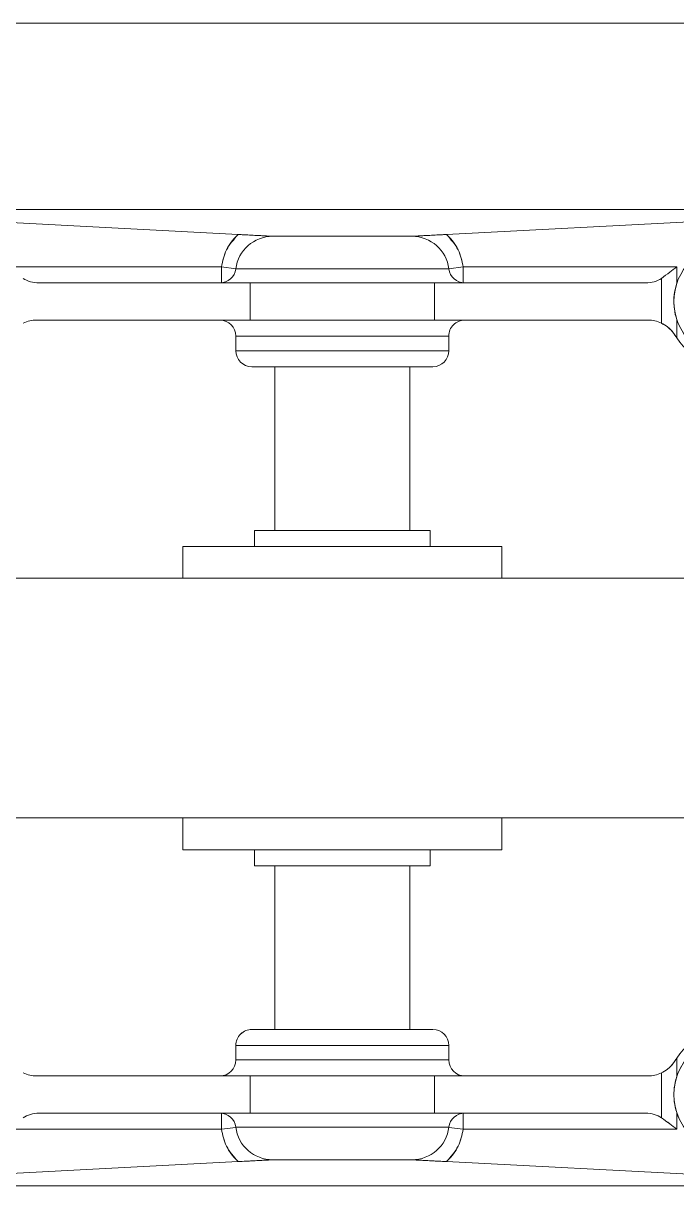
# Model space of a CAD drawing. Header units: inches. Extents: x -1851 to 6314, y -1304 to 4687.
# Drawn here: x -1808.61 to -1802.98, y 2500.35 to 2510.35 of the extents above; entities that cross this region are included whole.
import ezdxf

# ---------------------------------------------------------------- set-up
doc = ezdxf.new("R2010")
doc.units = ezdxf.units.IN
doc.header["$MEASUREMENT"] = 0
doc.layers.add('E-ARRY-TABL', color=9, linetype='Continuous')

# ---------------------------------------------------------------- blocks, each defined once
blk = doc.blocks.new('2.2.1_8 Mid Plan View')
at = {"color": 7, "linetype": 'Continuous', "lineweight": 15}
for p, q in [((26.705, -3.73684), (26.705, 2.68042)), ((27.3067, 2.68042), (27.3067, -3.73684)), ((27.42153, 2.56559), (27.42153, -3.62201)), ((27.29133, -0.46404), (27.3067, -0.17084)), ((26.71988, -0.46404), (26.705, -0.18001)), ((26.93179, -0.29035), (26.93179, -0.42979)), ((27.07942, -0.42979), (27.07942, -0.29035)), ((26.73986, -0.45363), (26.73986, -0.32202)), ((26.78367, -0.32202), (26.78211, -0.32303)), ((27.22911, -0.32303), (27.22754, -0.32202)), ((27.27135, -0.32202), (27.27135, -0.45363)), ((26.77453, -0.33148), (26.74694, -0.33148)), ((27.26428, -0.33148), (27.23668, -0.33148)), ((26.7497, -0.47148), (26.7497, -0.34118)), ((26.77267, -0.33983), (26.77267, -0.47148)), ((27.23854, -0.47148), (27.23854, -0.33983)), ((27.26151, -0.34118), (27.26151, -0.47148)), ((26.9121, -0.62663), (26.9121, -0.42979)), ((26.9121, -0.42979), (26.93179, -0.42979)), ((26.93179, -0.62663), (26.93179, -0.42979)), ((27.07942, -0.62663), (27.07942, -0.42979)), ((27.07942, -0.42979), (27.09911, -0.42979)), ((27.09911, -0.62663), (27.09911, -0.42979)), ((26.79153, -0.46259), (26.78251, -0.46259)), ((27.2287, -0.46259), (27.21968, -0.46259)), ((26.7497, -0.47148), (26.77267, -0.47148)), ((26.7497, -0.58494), (26.7497, -0.47148)), ((26.77267, -0.47148), (26.77267, -0.58494)), ((26.80138, -0.47244), (26.80138, -0.58398)), ((27.20984, -0.58398), (27.20984, -0.47244)), ((27.23854, -0.58494), (27.23854, -0.47148)), ((27.26151, -0.47148), (27.23854, -0.47148)), ((27.26151, -0.47148), (27.26151, -0.58494)), ((26.9121, -0.47408), (26.90226, -0.47408)), ((26.90226, -0.58234), (26.90226, -0.47408)), ((27.10895, -0.47408), (27.09911, -0.47408)), ((27.10895, -0.58234), (27.10895, -0.47408)), ((26.721, -0.48573), (26.72097, -0.48487)), ((26.721, -0.57112), (26.721, -0.4853)), ((26.90226, -0.48654), (26.80138, -0.48654)), ((27.20984, -0.48654), (27.10895, -0.48654)), ((27.29022, -0.4853), (27.29022, -0.57112)), ((26.80138, -0.56988), (26.90226, -0.56988)), ((27.10895, -0.56988), (27.20984, -0.56988)), ((27.29022, -0.57069), (27.29024, -0.57155)), ((26.7497, -0.58494), (26.77267, -0.58494)), ((26.7497, -0.71524), (26.7497, -0.58494)), ((26.77267, -0.58494), (26.77267, -0.71659)), ((26.90226, -0.58234), (26.9121, -0.58234)), ((27.09911, -0.58234), (27.10895, -0.58234)), ((27.26151, -0.58494), (27.23854, -0.58494)), ((27.23854, -0.71659), (27.23854, -0.58494)), ((27.26151, -0.58494), (27.26151, -0.71524)), ((26.71988, -0.59238), (26.705, -0.87641)), ((26.78251, -0.59383), (26.79153, -0.59383)), ((27.21968, -0.59383), (27.2287, -0.59383)), ((27.29133, -0.59238), (27.3067, -0.88558)), ((26.73986, -0.7344), (26.73986, -0.60279)), ((27.27135, -0.60279), (27.27135, -0.7344)), ((26.9121, -0.62663), (26.93179, -0.62663)), ((26.93179, -0.62663), (26.93179, -0.76607)), ((27.07942, -0.76607), (27.07942, -0.62663)), ((27.07942, -0.62663), (27.09911, -0.62663))]:
    blk.add_line(p, q, dxfattribs=at)
at = {"color": 8, "linetype": 'Continuous', "lineweight": 15}
for p, q in [((26.73986, -0.32202), (26.75011, -0.32202)), ((26.77226, -0.32202), (26.78367, -0.32202)), ((27.22754, -0.32202), (27.23895, -0.32202)), ((27.2611, -0.32202), (27.27135, -0.32202)), ((26.741, -0.46253), (26.73986, -0.45363)), ((26.74966, -0.45363), (26.73986, -0.45363)), ((27.27135, -0.45363), (27.26155, -0.45363)), ((27.27135, -0.45363), (27.27022, -0.46253)), ((26.74109, -0.46252), (26.74109, -0.5939)), ((26.78251, -0.46259), (26.78251, -0.59383)), ((26.79153, -0.59383), (26.79153, -0.46259)), ((27.21968, -0.46259), (27.21968, -0.59383)), ((27.2287, -0.59383), (27.2287, -0.46259)), ((27.27012, -0.5939), (27.27012, -0.46252)), ((26.73986, -0.60279), (26.741, -0.59389)), ((27.27022, -0.59389), (27.27135, -0.60279)), ((26.73986, -0.60279), (26.74966, -0.60279)), ((27.26155, -0.60279), (27.27135, -0.60279))]:
    blk.add_line(p, q, dxfattribs=at)
at = {"color": 7, "linetype": 'Continuous', "lineweight": 15}
for centre, radius, start, end in [((26.76119, -0.28871), 0.04019, 304.01996, 87.64472), ((27.25003, -0.28871), 0.04019, 92.35528, 235.98004), ((26.76119, -0.28871), 0.0351, 243.15411, 254.40411), ((26.76119, -0.28871), 0.0351, 276.90411, 288.15411), ((26.76119, -0.28871), 0.0351, 288.15411, 299.40411), ((27.25003, -0.28871), 0.0351, 245.6824, 256.9324), ((27.25003, -0.28871), 0.0351, 279.4324, 290.6824), ((26.76119, -0.28871), 0.0351, 254.40411, 265.65411), ((26.76119, -0.28871), 0.0351, 265.65411, 276.90411), ((27.25003, -0.28871), 0.0351, 256.9324, 268.1824), ((27.25003, -0.28871), 0.0351, 268.1824, 279.4324), ((26.79235, -0.33983), 0.01968, 154.88049, 180), ((27.21886, -0.33983), 0.01968, 0, 25.11951), ((26.73986, -0.45275), 0.00984, 277.18076, 0), ((26.78251, -0.45275), 0.00984, 180, 270), ((27.2287, -0.45275), 0.00984, 270, 0), ((27.27135, -0.45275), 0.00984, 180, 262.81924), ((26.74396, -0.4853), 0.02297, 97.18076, 180), ((26.79153, -0.47244), 0.00984, 0, 90), ((27.21968, -0.47244), 0.00984, 90, 180), ((27.26725, -0.4853), 0.02297, 0, 82.81924), ((26.74396, -0.57112), 0.02297, 180, 262.81924), ((27.26725, -0.57112), 0.02297, 277.18076, 0), ((26.79153, -0.58398), 0.00984, 270, 0), ((27.21968, -0.58398), 0.00984, 180, 270), ((26.73986, -0.60367), 0.00984, 0, 82.81924), ((26.78251, -0.60367), 0.00984, 90, 180), ((27.2287, -0.60367), 0.00984, 0, 90), ((27.27135, -0.60367), 0.00984, 97.18076, 180), ((26.79235, -0.71659), 0.01968, 180, 205.11951), ((27.21886, -0.71659), 0.01968, 334.88049, 0)]:
    blk.add_arc(centre, radius, start, end, dxfattribs=at)
for centre, start_param, end_param in [((26.73986, -0.34118), 4.712389, 5.481174), ((27.27135, -0.34118), 0.802011, 1.570796), ((26.73986, -0.71524), 3.943604, 4.712389), ((27.27135, -0.71524), 1.570796, 2.339581)]:
    blk.add_ellipse(centre, major_axis=(0, 0.01395), ratio=0.70539, start_param=start_param, end_param=end_param, dxfattribs=at)
for points, knots in [([(26.73986, -0.32202), (26.73987, -0.32203), (26.74096, -0.32343), (26.74351, -0.3267), (26.74569, -0.32974), (26.74694, -0.33148)], [0, 0, 0, 0, 0.003777, 0.432324, 1, 1, 1, 1]), ([(27.26428, -0.33148), (27.26552, -0.32974), (27.26771, -0.3267), (27.27026, -0.32343), (27.27134, -0.32203), (27.27135, -0.32202)], [0, 0, 0, 0, 0.567676, 0.996223, 1, 1, 1, 1]), ([(26.78211, -0.32303), (26.78064, -0.32409), (26.77769, -0.32623), (26.77549, -0.32951), (26.77467, -0.33119), (26.77453, -0.33148)], [0, 0, 0, 0, 0.451634, 0.905839, 1, 1, 1, 1]), ([(27.23668, -0.33148), (27.23598, -0.33019), (27.23457, -0.32761), (27.23168, -0.32472), (27.22972, -0.32343), (27.22911, -0.32303)], [0, 0, 0, 0, 0.40927, 0.81718, 1, 1, 1, 1]), ([(26.71988, -0.46404), (26.72012, -0.46378), (26.72284, -0.46086), (26.72912, -0.45608), (26.73628, -0.45445), (26.73986, -0.45363)], [0, 0, 0, 0, 0.045613, 0.522765, 1, 1, 1, 1]), ([(27.27135, -0.45363), (27.27498, -0.45442), (27.28256, -0.45607), (27.28832, -0.46131), (27.29133, -0.46404)], [0, 0, 0, 0, 0.477569, 1, 1, 1, 1]), ([(26.72097, -0.48487), (26.7209, -0.4834), (26.72074, -0.48041), (26.72042, -0.47435), (26.72013, -0.46876), (26.71992, -0.46483), (26.71988, -0.46404)], [0, 0, 0, 0, 0.238972, 0.483667, 0.895277, 1, 1, 1, 1]), ([(27.29133, -0.46404), (27.2912, -0.46657), (27.29086, -0.4731), (27.29049, -0.48), (27.29028, -0.48404), (27.29024, -0.48487)], [0, 0, 0, 0, 0.334113, 0.862931, 1, 1, 1, 1]), ([(26.71988, -0.59238), (26.72002, -0.58985), (26.72036, -0.58332), (26.72072, -0.57642), (26.72093, -0.57238), (26.72097, -0.57155)], [0, 0, 0, 0, 0.334113, 0.862931, 1, 1, 1, 1]), ([(27.29024, -0.57155), (27.29032, -0.57302), (27.29047, -0.57601), (27.29079, -0.58207), (27.29108, -0.58766), (27.29129, -0.59158), (27.29133, -0.59238)], [0, 0, 0, 0, 0.238972, 0.483667, 0.895277, 1, 1, 1, 1]), ([(26.73986, -0.60279), (26.73624, -0.602), (26.72865, -0.60034), (26.72289, -0.59511), (26.71988, -0.59238)], [0, 0, 0, 0, 0.477569, 1, 1, 1, 1]), ([(27.29133, -0.59238), (27.29109, -0.59264), (27.28838, -0.59555), (27.2821, -0.60033), (27.27493, -0.60197), (27.27135, -0.60279)], [0, 0, 0, 0, 0.045613, 0.522765, 1, 1, 1, 1])]:
    blk.add_open_spline(points, degree=3, knots=knots, dxfattribs=at)
blk = doc.blocks.new('2.2.1_8 End Plan View')
at = {"color": 7, "linetype": 'Continuous', "lineweight": 15}
for p, q in [((-0.30061, 2.68042), (-0.30061, -3.73684)), ((0.30109, -3.73684), (0.30109, 2.68042)), ((0.41592, -3.62201), (0.41592, 2.56559)), ((-0.07382, -1.05642), (-0.07382, 0)), ((0.07382, 0), (0.07382, -1.05642)), ((0.28572, -0.46404), (0.30109, -0.17084)), ((-0.28572, -0.46404), (-0.30061, -0.18001)), ((-0.26575, -0.32202), (-0.26575, -0.45363)), ((-0.2235, -0.32303), (-0.22193, -0.32202)), ((0.22193, -0.32202), (0.2235, -0.32303)), ((0.26575, -0.45363), (0.26575, -0.32202)), ((-0.25867, -0.33148), (-0.23108, -0.33148)), ((0.23108, -0.33148), (0.25867, -0.33148)), ((-0.2559, -0.34118), (-0.2559, -0.71524)), ((-0.23294, -0.71659), (-0.23294, -0.33983)), ((0.23294, -0.33983), (0.23294, -0.71659)), ((0.2559, -0.71524), (0.2559, -0.34118)), ((-0.0935, -0.62663), (-0.0935, -0.42979)), ((-0.07382, -0.42979), (-0.0935, -0.42979)), ((0.0935, -0.42979), (0.07382, -0.42979)), ((0.0935, -0.62663), (0.0935, -0.42979)), ((-0.22309, -0.46259), (-0.21407, -0.46259)), ((0.21407, -0.46259), (0.22309, -0.46259)), ((-0.2559, -0.47148), (-0.23294, -0.47148)), ((-0.20423, -0.58398), (-0.20423, -0.47244)), ((0.20423, -0.47244), (0.20423, -0.58398)), ((0.2559, -0.47148), (0.23294, -0.47148)), ((-0.10335, -0.47408), (-0.0935, -0.47408)), ((-0.10335, -0.58234), (-0.10335, -0.47408)), ((0.0935, -0.47408), (0.10335, -0.47408)), ((0.10335, -0.58234), (0.10335, -0.47408)), ((-0.28461, -0.4853), (-0.28461, -0.57112)), ((-0.20423, -0.48654), (-0.10335, -0.48654)), ((0.10335, -0.48654), (0.20423, -0.48654)), ((0.28461, -0.48573), (0.28463, -0.48487)), ((0.28461, -0.57112), (0.28461, -0.4853)), ((-0.28461, -0.57069), (-0.28463, -0.57155)), ((-0.10335, -0.56988), (-0.20423, -0.56988)), ((0.20423, -0.56988), (0.10335, -0.56988)), ((-0.2559, -0.58494), (-0.23294, -0.58494)), ((-0.0935, -0.58234), (-0.10335, -0.58234)), ((0.10335, -0.58234), (0.0935, -0.58234)), ((0.2559, -0.58494), (0.23294, -0.58494)), ((-0.28572, -0.59238), (-0.30061, -0.87641)), ((-0.21407, -0.59383), (-0.22309, -0.59383)), ((0.22309, -0.59383), (0.21407, -0.59383)), ((0.28572, -0.59238), (0.30109, -0.88558)), ((-0.26575, -0.60279), (-0.26575, -0.7344)), ((0.26575, -0.7344), (0.26575, -0.60279)), ((-0.07382, -0.62663), (-0.0935, -0.62663)), ((0.0935, -0.62663), (0.07382, -0.62663))]:
    blk.add_line(p, q, dxfattribs=at)
at = {"color": 8, "linetype": 'Continuous', "lineweight": 15}
for p, q in [((-0.2555, -0.32202), (-0.26575, -0.32202)), ((-0.22193, -0.32202), (-0.23334, -0.32202)), ((0.23334, -0.32202), (0.22193, -0.32202)), ((0.26575, -0.32202), (0.2555, -0.32202)), ((-0.26575, -0.45363), (-0.26461, -0.46253)), ((-0.26575, -0.45363), (-0.25594, -0.45363)), ((0.25594, -0.45363), (0.26575, -0.45363)), ((0.26461, -0.46253), (0.26575, -0.45363)), ((-0.26451, -0.5939), (-0.26451, -0.46252)), ((-0.22309, -0.59383), (-0.22309, -0.46259)), ((-0.21407, -0.46259), (-0.21407, -0.59383)), ((0.21407, -0.59383), (0.21407, -0.46259)), ((0.22309, -0.46259), (0.22309, -0.59383)), ((0.26451, -0.46252), (0.26451, -0.5939)), ((-0.26461, -0.59389), (-0.26575, -0.60279)), ((0.26575, -0.60279), (0.26461, -0.59389)), ((-0.25594, -0.60279), (-0.26575, -0.60279)), ((0.26575, -0.60279), (0.25594, -0.60279))]:
    blk.add_line(p, q, dxfattribs=at)
at = {"color": 7, "linetype": 'Continuous', "lineweight": 15}
for centre in [(-0.24442, -0.28871), (0.24442, -0.28871)]:
    blk.add_circle(centre, 0.0351, dxfattribs=at)
for centre, radius, start, end in [((-0.21325, -0.33983), 0.01968, 154.88049, 180), ((0.21325, -0.33983), 0.01968, 0, 25.11951), ((-0.26575, -0.45275), 0.00984, 277.18076, 0), ((-0.22309, -0.45275), 0.00984, 180, 270), ((0.22309, -0.45275), 0.00984, 270, 0), ((0.26575, -0.45275), 0.00984, 180, 262.81924), ((-0.26164, -0.4853), 0.02297, 97.18076, 180), ((-0.21407, -0.47244), 0.00984, 0, 90), ((0.21407, -0.47244), 0.00984, 90, 180), ((0.26164, -0.4853), 0.02297, 0, 82.81924), ((-0.26164, -0.57112), 0.02297, 180, 262.81924), ((0.26164, -0.57112), 0.02297, 277.18076, 0), ((-0.21407, -0.58398), 0.00984, 270, 0), ((0.21407, -0.58398), 0.00984, 180, 270), ((-0.26575, -0.60367), 0.00984, 0, 82.81924), ((-0.22309, -0.60367), 0.00984, 90, 180), ((0.22309, -0.60367), 0.00984, 0, 90), ((0.26575, -0.60367), 0.00984, 97.18076, 180), ((-0.21325, -0.71659), 0.01968, 180, 205.11951), ((0.21325, -0.71659), 0.01968, 334.88049, 0)]:
    blk.add_arc(centre, radius, start, end, dxfattribs=at)
at = {"color": 7, "linetype": 'Continuous', "lineweight": 15, "extrusion": (0, 0, -1)}
for centre, start_param, end_param in [((-0.26575, -0.34118), 0.802011, 1.570796), ((0.26575, -0.34118), 4.712389, 5.481174), ((-0.26575, -0.71524), 1.570796, 2.339581), ((0.26575, -0.71524), 3.943604, 4.712389)]:
    blk.add_ellipse(centre, major_axis=(0, 0.01395), ratio=0.70539, start_param=start_param, end_param=end_param, dxfattribs=at)
at = {"color": 7, "linetype": 'Continuous', "lineweight": 15}
for points, knots in [([(-0.25867, -0.33148), (-0.25992, -0.32974), (-0.2621, -0.3267), (-0.26465, -0.32343), (-0.26574, -0.32203), (-0.26575, -0.32202)], [0, 0, 0, 0, 0.567676, 0.996223, 1, 1, 1, 1]), ([(0.26575, -0.32202), (0.26574, -0.32203), (0.26465, -0.32343), (0.2621, -0.3267), (0.25992, -0.32974), (0.25867, -0.33148)], [0, 0, 0, 0, 0.003777, 0.432324, 1, 1, 1, 1]), ([(-0.23108, -0.33148), (-0.23037, -0.33019), (-0.22896, -0.32761), (-0.22608, -0.32472), (-0.22411, -0.32343), (-0.2235, -0.32303)], [0, 0, 0, 0, 0.40927, 0.81718, 1, 1, 1, 1]), ([(0.2235, -0.32303), (0.22497, -0.32409), (0.22791, -0.32623), (0.23011, -0.32951), (0.23093, -0.33119), (0.23108, -0.33148)], [0, 0, 0, 0, 0.451634, 0.905839, 1, 1, 1, 1]), ([(-0.26575, -0.45363), (-0.26937, -0.45442), (-0.27696, -0.45607), (-0.28271, -0.46131), (-0.28572, -0.46404)], [0, 0, 0, 0, 0.477569, 1, 1, 1, 1]), ([(0.28572, -0.46404), (0.28549, -0.46378), (0.28277, -0.46086), (0.27649, -0.45608), (0.26933, -0.45445), (0.26575, -0.45363)], [0, 0, 0, 0, 0.045613, 0.522765, 1, 1, 1, 1]), ([(-0.28572, -0.46404), (-0.28559, -0.46657), (-0.28525, -0.4731), (-0.28489, -0.48), (-0.28468, -0.48404), (-0.28463, -0.48487)], [0, 0, 0, 0, 0.334113, 0.862931, 1, 1, 1, 1]), ([(0.28463, -0.48487), (0.28471, -0.4834), (0.28487, -0.48041), (0.28518, -0.47435), (0.28548, -0.46876), (0.28568, -0.46483), (0.28572, -0.46404)], [0, 0, 0, 0, 0.238972, 0.483667, 0.895277, 1, 1, 1, 1]), ([(-0.28463, -0.57155), (-0.28471, -0.57302), (-0.28487, -0.57601), (-0.28518, -0.58207), (-0.28548, -0.58766), (-0.28568, -0.59158), (-0.28572, -0.59238)], [0, 0, 0, 0, 0.238972, 0.483667, 0.895277, 1, 1, 1, 1]), ([(0.28572, -0.59238), (0.28559, -0.58985), (0.28525, -0.58332), (0.28489, -0.57642), (0.28468, -0.57238), (0.28463, -0.57155)], [0, 0, 0, 0, 0.334113, 0.862931, 1, 1, 1, 1]), ([(-0.28572, -0.59238), (-0.28549, -0.59264), (-0.28277, -0.59555), (-0.27649, -0.60033), (-0.26933, -0.60197), (-0.26575, -0.60279)], [0, 0, 0, 0, 0.045613, 0.522765, 1, 1, 1, 1]), ([(0.26575, -0.60279), (0.26937, -0.602), (0.27696, -0.60034), (0.28271, -0.59511), (0.28572, -0.59238)], [0, 0, 0, 0, 0.477569, 1, 1, 1, 1])]:
    blk.add_open_spline(points, degree=3, knots=knots, dxfattribs=at)

msp = doc.modelspace()

# ---------------------------------------------------------------- block references
at = {"layer": 'E-ARRY-TABL', "xscale": -13.95298604562408, "yscale": 13.95298604562408, "zscale": 13.95298604562408, "rotation": 270}
for name, p in [('2.2.1_8 End Plan View', (-1798.49, 2504.54925)), ('2.2.1_8 Mid Plan View', (-1798.49, 2127.74039))]:
    msp.add_blockref(name, p, dxfattribs=at)

doc.saveas('drawing.dxf')
